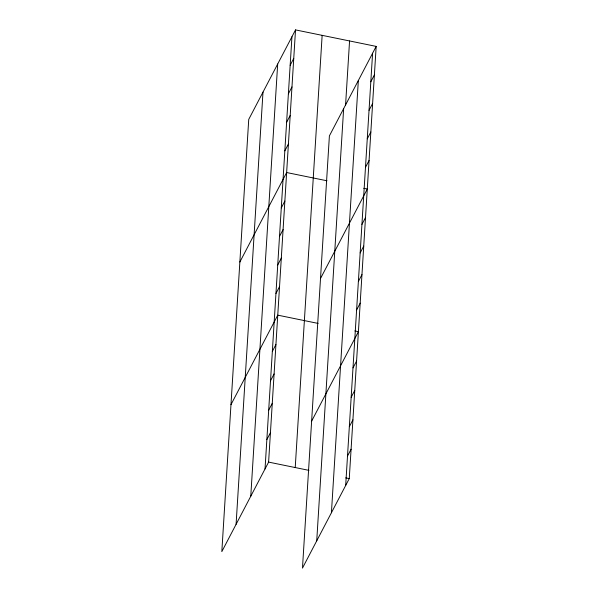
<?xml version="1.0" encoding="UTF-8"?>
<svg xmlns="http://www.w3.org/2000/svg" width="598" height="598" viewBox="0 0 598 598"><rect width="100%" height="100%" fill="white"/><g stroke="black" fill="none" stroke-linecap="round" stroke-linejoin="round"><path stroke-width="0.9" d="M236.083 524.334L262.993 92.122M250.771 496.235L277.681 64.031M265.026 468.967L291.936 36.755M295.524 29.9L248.738 119.391L221.828 551.603L268.607 462.105L295.524 29.9L376.172 46.397L349.262 478.609L302.476 568.1L329.393 135.896L376.172 46.397M295.225 467.554L322.143 35.342M316.731 540.831L343.648 108.627M345.547 105.368L349.561 40.956M331.419 512.733L358.337 80.528M345.674 485.464L372.591 53.259M290.165 65.287L293.745 58.425M288.386 93.811L291.974 86.949M286.614 122.336L290.194 115.474M284.835 150.86L288.423 144.006M239.858 262.021L286.644 172.53L326.971 180.775M281.284 207.91L284.865 201.055M279.505 236.434L283.093 229.58M370.812 81.784L374.4 74.929M277.726 264.966L281.314 258.104M369.041 110.309L372.621 103.454M275.955 293.491L279.535 286.629M367.262 138.833L370.85 131.979M230.978 404.652L277.764 315.153L318.084 323.406M365.483 167.358L369.071 160.503M272.344 351.407L275.932 344.545M320.506 278.519L367.292 189.028L363.748 188.303M270.513 380.799L274.101 373.937M361.932 224.414L365.52 217.552M268.681 410.183L272.269 403.329M360.153 252.939L363.741 246.077M266.858 439.575L270.438 432.72M358.381 281.464L361.962 274.609M356.602 309.988L360.19 303.134M311.625 421.149L358.411 331.658L354.861 330.933M352.999 367.905L356.58 361.05M351.168 397.296L354.749 390.434M349.337 426.688L352.917 419.826M347.505 456.08L351.093 449.218M268.607 462.105L308.934 470.357M345.711 477.884L349.262 478.609"/></g></svg>
